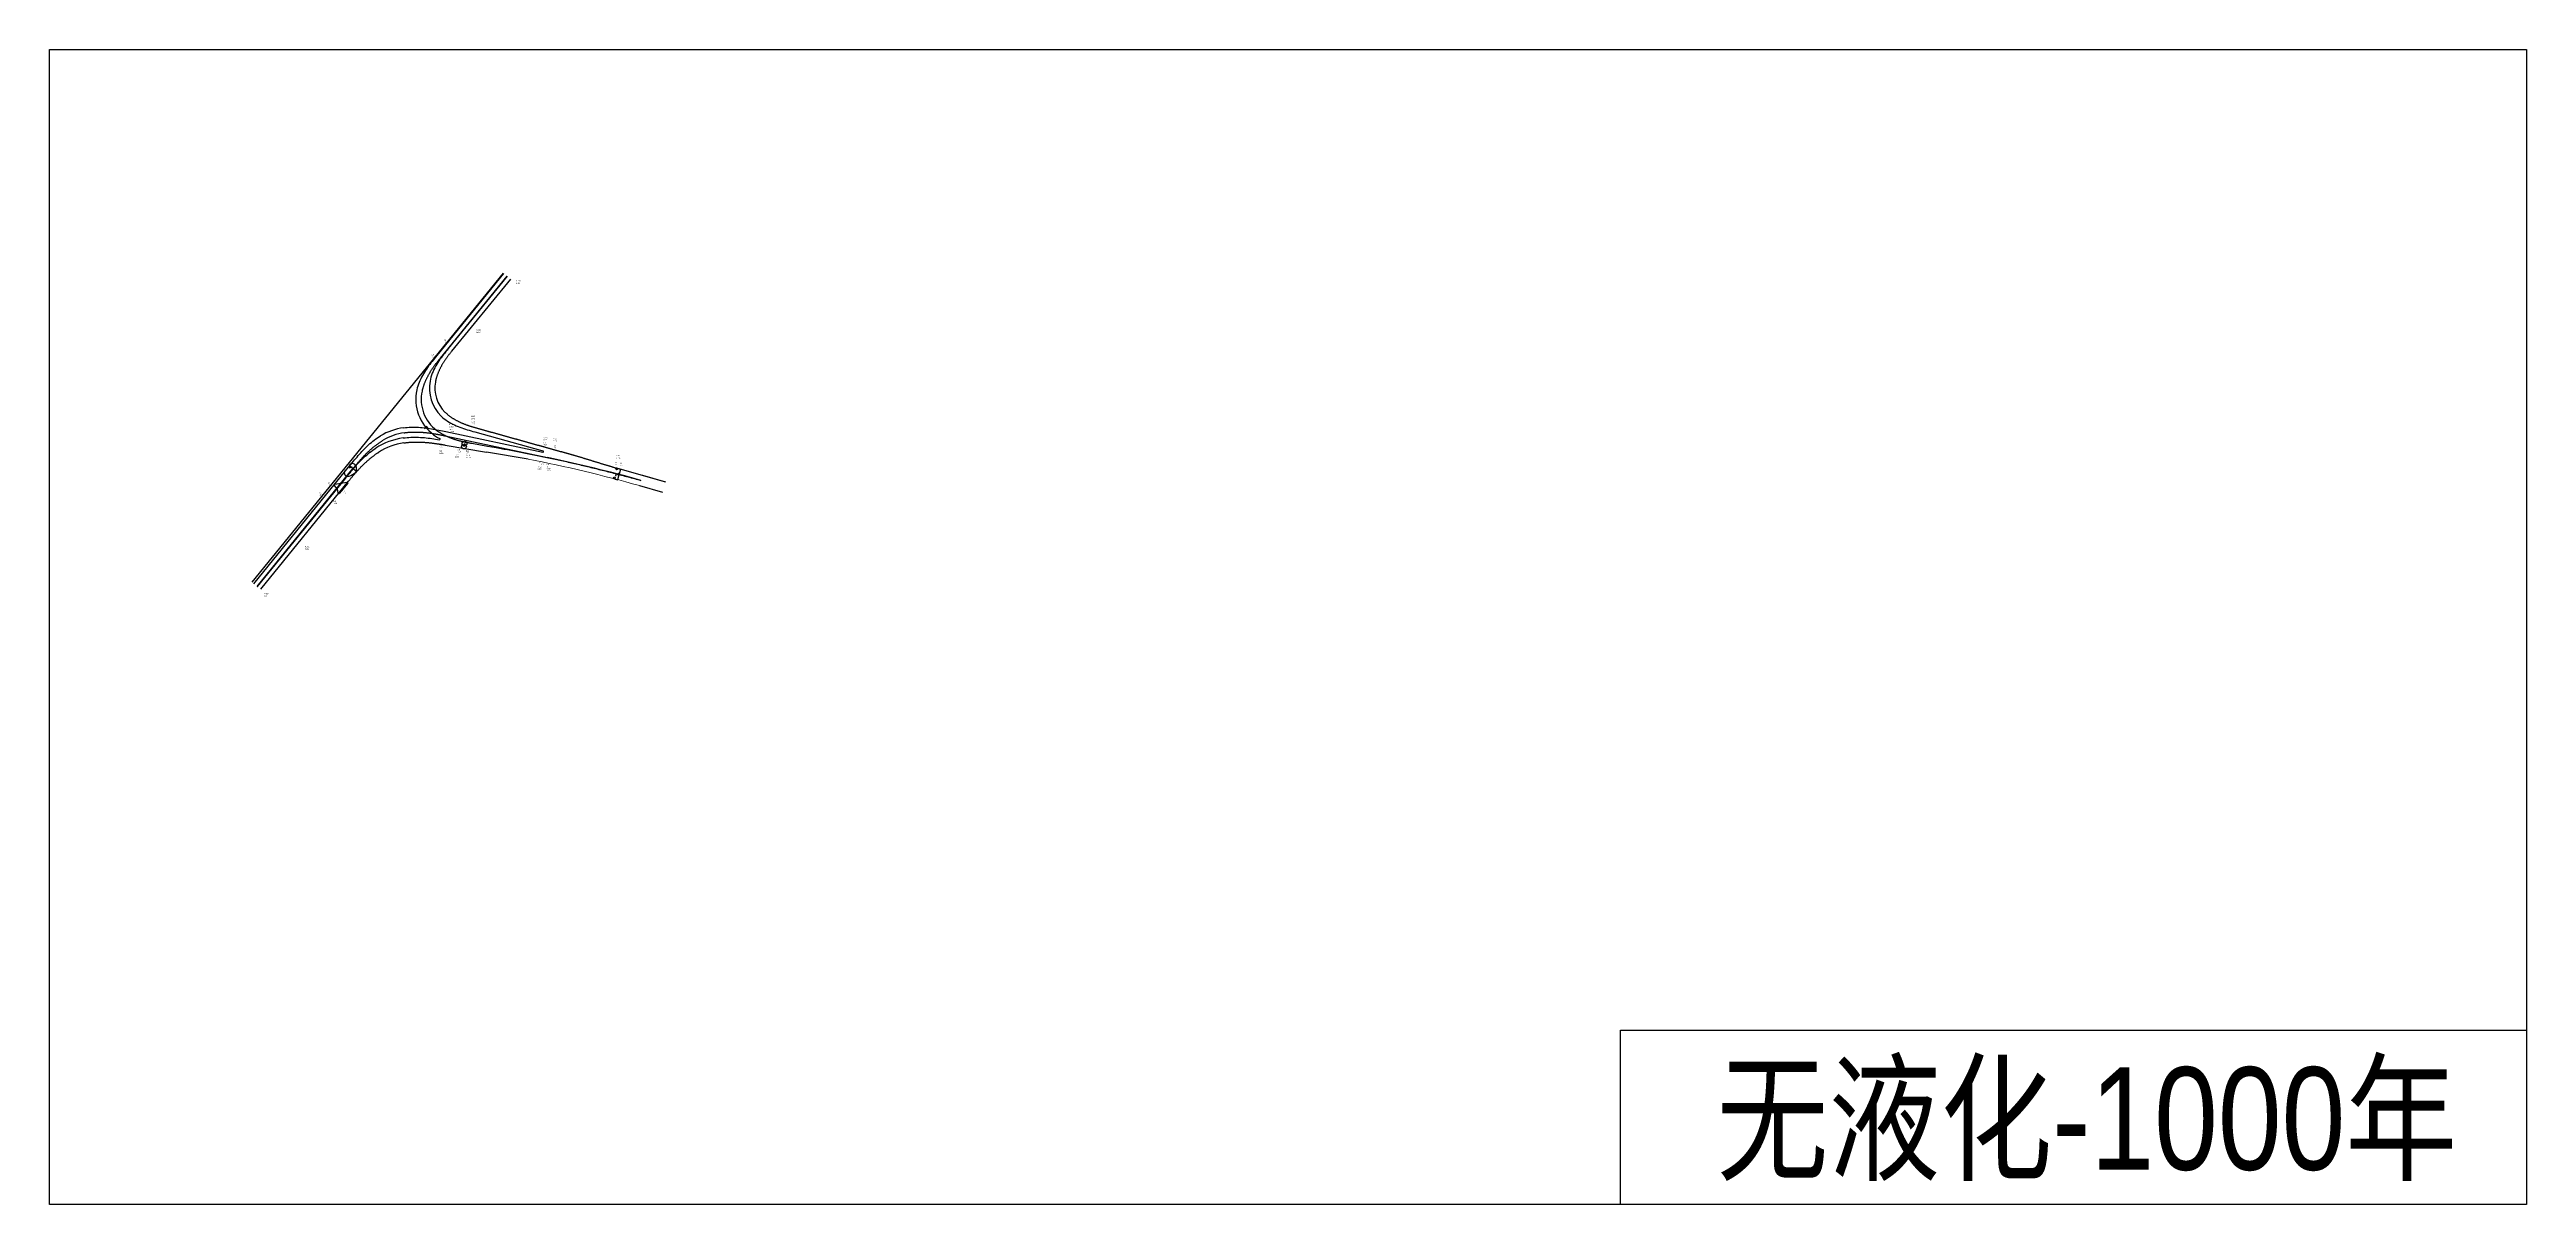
# Model space of a CAD drawing. Header units: metres. Extents: x 570403 to 580295, y 781560 to 786242.
# Drawn here: x 570403 to 574505, y 781560 to 783471 of the extents above; entities that cross this region are included whole.
import ezdxf

# ---------------------------------------------------------------- set-up
doc = ezdxf.new("R2010")
doc.units = ezdxf.units.M
doc.layers.get('Defpoints').update_dxf_attribs({"color": 8})
for name, color, linetype in [('2_左土路肩人行道', 12, 'Continuous'), ('道路偏置线_D1', 1, 'Continuous'), ('道路偏置线_D2', 2, 'Continuous'), ('道路偏置线_D3', 3, 'Continuous'), ('道路偏置线_D4', 4, 'Continuous'), ('道路偏置线_M', 6, 'Continuous')]:
    doc.layers.add(name, color=color, linetype=linetype)
doc.styles.add('EICAD', font='arial.ttf', dxfattribs={"width": 0.8, "height": 2})
doc.styles.get("Standard").update_dxf_attribs({"font": 'arial.ttf', "width": 0.8})
doc.dimstyles.get("Standard").update_dxf_attribs({"dimtxt": 0.18, "dimasz": 0.18, "dimexe": 0.18, "dimexo": 0.0625, "dimgap": 0.09, "dimtad": 0, "dimtih": 1, "dimtoh": 1, "dimdec": 4, "dimzin": 0, "dimdsep": 46, "dimtxsty": 'Standard', "dimcen": 0.09, "dimadec": 0, "dimazin": 0, "dimtfac": 1, "dimtdec": 4, "dimtofl": 0, "dimtmove": 0, "dimatfit": 3, "dimfxl": 1, "dimtolj": 1, "dimtzin": 0, "dimarcsym": 0})

# ---------------------------------------------------------------- blocks, each defined once
blk = doc.blocks.new('*D71')
at = {"layer": 'Defpoints', "color": 0, "lineweight": -2, "transparency": 16777216}
for p, q in [((571025.3, 782843.1), (571024.5, 782843.7)), ((571024.8, 782843.8), (571025.9, 782845.2)), ((571027.4, 782847), (571026.2, 782845.6)), ((571028.2, 782846.6), (571027.4, 782847.2))]:
    blk.add_line(p, q, dxfattribs=at)
at = {"layer": 'Defpoints', "color": 0, "transparency": 16777216}
for p in [(571024.6, 782843.6), (571025.4, 782843), (571028.2, 782846.6)]:
    blk.add_point(p, dxfattribs=at)
for points in [[(571024.7, 782843.8), (571024.8, 782843.7), (571024.6, 782843.6)], [(571027.4, 782847), (571027.4, 782847), (571027.5, 782847.1)]]:
    blk.add_solid(points, dxfattribs=at)
at = {"layer": 'Defpoints', "color": 0, "transparency": 16777216, "insert": (571026.1, 782845.4), "char_height": 0.18, "attachment_point": 5}
blk.add_mtext('\\A1;4.5419', dxfattribs=at)
blk = doc.blocks.new('*D72')
at = {"layer": 'Defpoints', "color": 0, "lineweight": -2, "transparency": 16777216}
for p, q in [((571028.3, 782846.6), (571028.8, 782846.8)), ((571028.7, 782846.5), (571029.3, 782844.8)), ((571030.1, 782842.7), (571029.5, 782844.5)), ((571029.9, 782842.5), (571030.3, 782842.6))]:
    blk.add_line(p, q, dxfattribs=at)
at = {"layer": 'Defpoints', "color": 0, "transparency": 16777216}
for p in [(571028.2, 782846.6), (571029.8, 782842.4), (571030.2, 782842.6)]:
    blk.add_point(p, dxfattribs=at)
for points in [[(571028.7, 782846.5), (571028.6, 782846.5), (571028.6, 782846.7)], [(571030.1, 782842.8), (571030.1, 782842.7), (571030.2, 782842.6)]]:
    blk.add_solid(points, dxfattribs=at)
at = {"layer": 'Defpoints', "color": 0, "transparency": 16777216, "insert": (571029.4, 782844.6), "char_height": 0.18, "attachment_point": 5}
blk.add_mtext('\\A1;4.4129', dxfattribs=at)
blk = doc.blocks.new('*D73')
at = {"layer": 'Defpoints', "color": 0, "lineweight": -2, "transparency": 16777216}
for p, q in [((570909.3, 782774.7), (570909.2, 782774.9)), ((570909.4, 782774.5), (570909.6, 782774.8)), ((570909.7, 782774.2), (570910, 782774.4)), ((570910, 782774.2), (570910.1, 782774.1)), ((570910.1, 782774.1), (570910.3, 782774.1))]:
    blk.add_line(p, q, dxfattribs=at)
at = {"layer": 'Defpoints', "color": 0, "transparency": 16777216}
for p in [(570909.3, 782774.4), (570909.7, 782774.1), (570909.9, 782774.3)]:
    blk.add_point(p, dxfattribs=at)
for points in [[(570909.3, 782774.8), (570909.3, 782774.7), (570909.5, 782774.6)], [(570910, 782774.2), (570910, 782774.2), (570909.9, 782774.3)]]:
    blk.add_solid(points, dxfattribs=at)
at = {"layer": 'Defpoints', "color": 0, "transparency": 16777216, "insert": (570910.7, 782774.1), "char_height": 0.18, "attachment_point": 5}
blk.add_mtext('\\A1;0.5097', dxfattribs=at)
blk = doc.blocks.new('*D79')
at = {"layer": 'Defpoints', "color": 0, "lineweight": -2, "transparency": 16777216}
for p, q in [((571338.8, 782760.1), (571339.3, 782760)), ((571339.2, 782760.2), (571340.2, 782764.2)), ((571341.4, 782768.6), (571340.3, 782764.6)), ((571341.1, 782768.8), (571341.6, 782768.7))]:
    blk.add_line(p, q, dxfattribs=at)
at = {"layer": 'Defpoints', "color": 0, "transparency": 16777216}
for p in [(571338.7, 782760.1), (571341, 782768.8), (571341.4, 782768.7)]:
    blk.add_point(p, dxfattribs=at)
for points in [[(571339.2, 782760.2), (571339.2, 782760.2), (571339.1, 782760)], [(571341.3, 782768.6), (571341.4, 782768.6), (571341.4, 782768.7)]]:
    blk.add_solid(points, dxfattribs=at)
at = {"layer": 'Defpoints', "color": 0, "transparency": 16777216, "insert": (571340.3, 782764.4), "char_height": 0.18, "attachment_point": 5}
blk.add_mtext('\\A1;9.0120', dxfattribs=at)
blk = doc.blocks.new('*D74')
at = {"layer": 'Defpoints', "color": 0, "lineweight": -2, "transparency": 16777216}
for p, q in [((571089.6, 782813.6), (571090.1, 782813.5)), ((571090, 782813.7), (571090.3, 782815.8)), ((571090.4, 782818.5), (571091, 782818.4)), ((571090.8, 782818.3), (571090.4, 782816.2))]:
    blk.add_line(p, q, dxfattribs=at)
at = {"layer": 'Defpoints', "color": 0, "transparency": 16777216}
for p in [(571089.5, 782813.6), (571090.4, 782818.5), (571090.8, 782818.5)]:
    blk.add_point(p, dxfattribs=at)
for points in [[(571089.9, 782813.7), (571090, 782813.7), (571089.9, 782813.5)], [(571090.8, 782818.3), (571090.8, 782818.3), (571090.8, 782818.5)]]:
    blk.add_solid(points, dxfattribs=at)
at = {"layer": 'Defpoints', "color": 0, "transparency": 16777216, "insert": (571090.4, 782816), "char_height": 0.18, "attachment_point": 5}
blk.add_mtext('\\A1;5.0200', dxfattribs=at)
blk = doc.blocks.new('*D75')
at = {"layer": 'Defpoints', "color": 0, "lineweight": -2, "transparency": 16777216}
for p, q in [((571344.1, 782766.7), (571344.5, 782766.6)), ((571344.4, 782766.8), (571344.6, 782767.9)), ((571345, 782769.4), (571344.7, 782768.3)), ((571344.9, 782769.6), (571345.2, 782769.5))]:
    blk.add_line(p, q, dxfattribs=at)
at = {"layer": 'Defpoints', "color": 0, "transparency": 16777216}
for p in [(571344.1, 782766.7), (571344.3, 782766.6), (571344.8, 782769.6)]:
    blk.add_point(p, dxfattribs=at)
for points in [[(571344.3, 782766.8), (571344.4, 782766.8), (571344.3, 782766.6)], [(571345, 782769.4), (571345.1, 782769.4), (571345.1, 782769.5)]]:
    blk.add_solid(points, dxfattribs=at)
at = {"layer": 'Defpoints', "color": 0, "transparency": 16777216, "insert": (571344.7, 782768.1), "char_height": 0.18, "attachment_point": 5}
blk.add_mtext('\\A1;3.0047', dxfattribs=at)
blk = doc.blocks.new('*D76')
at = {"layer": 'Defpoints', "color": 0, "lineweight": -2, "transparency": 16777216}
for p, q in [((571340, 782759.8), (571344.4, 782758.7)), ((571344.2, 782758.9), (571346.5, 782767.4)), ((571344.6, 782777.6), (571349, 782776.5)), ((571348.8, 782776.3), (571346.6, 782767.8))]:
    blk.add_line(p, q, dxfattribs=at)
at = {"layer": 'Defpoints', "color": 0, "transparency": 16777216}
for p in [(571339.9, 782759.8), (571344.2, 782758.7), (571344.6, 782777.6)]:
    blk.add_point(p, dxfattribs=at)
for points in [[(571344.2, 782758.9), (571344.3, 782758.9), (571344.2, 782758.7)], [(571348.8, 782776.3), (571348.8, 782776.3), (571348.8, 782776.5)]]:
    blk.add_solid(points, dxfattribs=at)
at = {"layer": 'Defpoints', "color": 0, "transparency": 16777216, "insert": (571346.5, 782767.6), "char_height": 0.18, "attachment_point": 5}
blk.add_mtext('\\A1;18.4047', dxfattribs=at)
blk = doc.blocks.new('*D77')
at = {"layer": 'Defpoints', "color": 0, "lineweight": -2, "transparency": 16777216}
for p, q in [((570898.4, 782779.2), (570898.3, 782779.3)), ((570898.6, 782779.3), (570899.1, 782779.9)), ((570899.8, 782780.8), (570899.3, 782780.2)), ((570899.9, 782780.9), (570899.8, 782781))]:
    blk.add_line(p, q, dxfattribs=at)
at = {"layer": 'Defpoints', "color": 0, "transparency": 16777216}
for p in [(570898.5, 782779.2), (570898.5, 782779.2), (570899.9, 782780.9)]:
    blk.add_point(p, dxfattribs=at)
for points in [[(570898.6, 782779.3), (570898.6, 782779.3), (570898.5, 782779.2)], [(570899.9, 782780.7), (570899.8, 782780.8), (570899.9, 782780.9)]]:
    blk.add_solid(points, dxfattribs=at)
at = {"layer": 'Defpoints', "color": 0, "transparency": 16777216, "insert": (570899.2, 782780), "char_height": 0.18, "attachment_point": 5, "rotation": 139.2652}
blk.add_mtext('\\A1;2.2745', dxfattribs=at)
blk = doc.blocks.new('*D78')
at = {"layer": 'Defpoints', "color": 0, "lineweight": -2, "transparency": 16777216}
for p, q in [((570899.2, 782781.5), (570899.1, 782781.6)), ((570899.3, 782781.4), (570899.2, 782781.3)), ((570900, 782780.9), (570900.1, 782781)), ((570900.1, 782780.8), (570900.2, 782780.7))]:
    blk.add_line(p, q, dxfattribs=at)
at = {"layer": 'Defpoints', "color": 0, "transparency": 16777216}
for p in [(570899.4, 782781.4), (570899.4, 782781.4), (570899.9, 782780.9)]:
    blk.add_point(p, dxfattribs=at)
for points in [[(570899.2, 782781.5), (570899.2, 782781.5), (570899.4, 782781.4)], [(570900.1, 782780.8), (570900.1, 782780.8), (570899.9, 782780.9)]]:
    blk.add_solid(points, dxfattribs=at)
at = {"layer": 'Defpoints', "color": 0, "transparency": 16777216, "insert": (570899.7, 782781.1), "char_height": 0.18, "attachment_point": 5, "rotation": 139.2652}
blk.add_mtext('\\A1;0.7856', dxfattribs=at)

msp = doc.modelspace()

# ---------------------------------------------------------------- linework, layer by layer
msp.add_arc((571220.09371, 782805.43943), 1, 258.05095815, 74.40668814)
at = {"lineweight": -3}
msp.add_arc((570747.26348, 782582.22343), 0.2, 140.84965369, 320.84965366, dxfattribs=at)
at = {"layer": '2_左土路肩人行道', "color": 6, "lineweight": -3}
msp.add_line((571343.48856, 782777.75088), (571422.97711, 782755.56728), dxfattribs=at)
at = {"layer": 'Defpoints'}
for p, q in [((570902.10594, 782780.29518), (570899.9768, 782782.12877)), ((570902.10399, 782780.29685), (570899.99761, 782777.84703)), ((570911.81164, 782772.29189), (570906.81057, 782776.59877)), ((570909.83315, 782775.05152), (570908.78906, 782773.83914))]:
    msp.add_line(p, q, dxfattribs=at)
at = {"layer": 'Defpoints', "color": 0}
for points in [[(570403.28111, 783470.54293), (574504.69899, 783470.54293), (574504.69899, 781559.67845), (570403.28111, 781559.67845)], [(574504.69899, 781559.67845), (573004.63545, 781559.67845), (573004.63545, 781847.94369), (574504.69899, 781847.94369)]]:
    msp.add_lwpolyline(points, close=True, dxfattribs=at)
at = {"layer": 'Defpoints'}
msp.add_lwpolyline([(571154.41676, 783100.70004), (570738.26777, 782589.54718)], dxfattribs=at)
msp.add_lwpolyline([(570902.57027, 782778.8856), (570902.10399, 782780.29685), (570903.5804, 782780.12642), (570904.04473, 782778.71685)], close=True, dxfattribs=at)
at = {"layer": 'Defpoints', "ltscale": 0.02, "flags": 128}
msp.add_lwpolyline([(570875.79216, 782751.30452), (570895.56145, 782754.63878, -0.6919401795), (570896.69161, 782752.69786), (570883.57305, 782736.58443)], format="xyb", dxfattribs=at)
at = {"layer": 'Defpoints'}
for centre, radius in [((571089.50204, 782813.58827), 3.95), ((571090.36989, 782818.53269), 3.95), ((571180.08258, 782805.16266), 0.31239), ((570909.69732, 782774.11272), 0.36098), ((571338.35695, 782761.69582), 1.425), ((571342.27969, 782776.74568), 1.425)]:
    msp.add_circle(centre, radius, dxfattribs=at)
at = {"layer": 'Defpoints', "color": 1}
msp.add_circle((571341.00559, 782768.84597), 0.36644, dxfattribs=at)
at = {"layer": 'Defpoints'}
for centre, radius, start, end in [((571048.96566, 782826.02857), 1, 262.43671131, 62.18493442), ((570897.41117, 782770.21253), 6, 140.84965368, 288.82565761), ((570904.89667, 782779.40691), 6, 7.56394076, 140.84965368), ((570875.99173, 782750.12124), 1.2, 99.57332008, 226.10668864)]:
    msp.add_arc(centre, radius, start, end, dxfattribs=at)
at = {"layer": 'Defpoints', "ltscale": 0.02}
for centre, radius, start, end in [((570889.98931, 782791.98214), 29, 288.82565761, 314.24436163), ((570906.73459, 782774.78925), 5, 314.24436163, 12.65124703), ((570959.76504, 782786.69277), 49.35, 187.56394076, 192.65124703), ((570860.34467, 782733.85774), 21.36838, 8.88138966, 46.10668864)]:
    msp.add_arc(centre, radius, start, end, dxfattribs=at)
at = {"layer": 'Defpoints', "color": 100, "ltscale": 0.02}
msp.add_arc((570882.64246, 782737.34206), 1.2, 188.88138965, 320.84965368, dxfattribs=at)
at = {"layer": '道路偏置线_D1'}
for p, q in [((571058.51854, 782816.20893), (571126.64783, 782804.25075)), ((570747.41858, 782582.09716), (570893.08596, 782761.01937)), ((570752.8858, 782577.64609), (570898.55317, 782756.5683))]:
    msp.add_line(p, q, dxfattribs=at)
at = {"layer": '道路偏置线_D1', "flags": 128}
for points in [[(570893.08596, 782761.01937), (570895.00968, 782763.3813), (570896.93956, 782765.74497), (570898.8785, 782768.10811), (570900.82935, 782770.46834), (570902.79494, 782772.82324), (570904.77809, 782775.17034), (570906.7816, 782777.5071), (570908.80821, 782779.83092), (570910.86062, 782782.1391), (570912.94149, 782784.42886), (570915.05337, 782786.69732), (570917.19875, 782788.94149), (570919.38004, 782791.15823), (570921.59952, 782793.34433), (570923.85935, 782795.49641), (570926.16156, 782797.61096), (570928.50802, 782799.68433), (570930.90045, 782801.71272), (570933.34036, 782803.69219), (570935.82908, 782805.61863), (570938.3677, 782807.48779), (570940.95708, 782809.29527), (570943.59783, 782811.03653)], [(570898.55317, 782756.5683), (570899.18506, 782757.34325), (570899.81788, 782758.11689), (570900.45176, 782758.88922), (570901.08677, 782759.66019), (570901.72296, 782760.42974), (570902.36042, 782761.19781), (570902.99919, 782761.96435), (570903.63934, 782762.72928), (570904.28093, 782763.49255), (570904.92403, 782764.2541), (570905.56869, 782765.01386), (570906.21498, 782765.77177), (570906.86295, 782766.52776), (570907.51266, 782767.28178), (570908.16417, 782768.03375), (570908.81753, 782768.78361), (570909.4728, 782769.53129), (570910.13003, 782770.27673), (570910.78928, 782771.01984), (570911.4506, 782771.76058), (570912.11404, 782772.49886), (570912.77965, 782773.23462), (570913.44749, 782773.96778), (570914.11759, 782774.69827), (570914.79001, 782775.42602), (570915.4648, 782776.15096), (570916.142, 782776.87302), (570916.82166, 782777.59212), (570917.50382, 782778.30818), (570918.18853, 782779.02114), (570918.87583, 782779.73091), (570919.56575, 782780.43742), (570920.25835, 782781.1406), (570920.95366, 782781.84037), (570921.65171, 782782.53664), (570922.35255, 782783.22935), (570923.05622, 782783.91842), (570923.76274, 782784.60376), (570924.47216, 782785.2853), (570925.18451, 782785.96296), (570925.89981, 782786.63667), (570926.61811, 782787.30633), (570927.33943, 782787.97188), (570928.06381, 782788.63322), (570928.79127, 782789.29029), (570929.52184, 782789.943), (570930.25555, 782790.59127), (570930.99242, 782791.23502), (570931.73248, 782791.87416), (570932.47575, 782792.50862), (570933.22226, 782793.13832), (570933.97202, 782793.76317), (570934.72507, 782794.38309), (570935.48142, 782794.998), (570936.24108, 782795.60782), (570937.00409, 782796.21247), (570937.77045, 782796.81185), (570938.54018, 782797.4059), (570939.3133, 782797.99453), (570940.08983, 782798.57765), (570940.86977, 782799.15518), (570941.65315, 782799.72704), (570942.43997, 782800.29315), (570943.23025, 782800.85342), (570944.024, 782801.40778), (570944.82122, 782801.95613), (570945.62193, 782802.49839), (570946.42614, 782803.03448), (570947.23385, 782803.56433), (570948.04508, 782804.08783)], [(570988.80999, 782827.89318), (570992.00745, 782828.31296), (570995.20958, 782828.64582), (570998.4137, 782828.89584), (571001.61745, 782829.06713), (571004.8188, 782829.16386), (571008.01597, 782829.19023), (571011.20748, 782829.15048), (571014.39208, 782829.04882), (571017.56879, 782828.88947), (571020.73682, 782828.67667), (571023.89561, 782828.41459), (571027.04478, 782828.10743), (571030.18413, 782827.75932), (571033.31361, 782827.37439), (571036.4333, 782826.95672), (571039.54343, 782826.51036), (571042.64433, 782826.03934), (571045.73642, 782825.54765), (571048.83404, 782825.03727)], [(570989.99736, 782819.72908), (570990.95333, 782819.86444), (570991.91077, 782819.9927), (570992.86964, 782820.11395), (570993.82992, 782820.22824), (570994.79154, 782820.33565), (570995.75446, 782820.43624), (570996.71864, 782820.53009), (570997.68403, 782820.61726), (570998.65057, 782820.69783), (570999.61824, 782820.77186), (571000.58698, 782820.83944), (571001.55675, 782820.90062), (571002.52751, 782820.95549), (571003.49921, 782821.00411), (571004.47182, 782821.04657), (571005.44529, 782821.08292), (571006.41959, 782821.11325), (571007.39467, 782821.13764), (571008.3705, 782821.15615), (571009.34704, 782821.16886), (571010.32426, 782821.17586), (571011.30211, 782821.17721), (571012.28056, 782821.17299), (571013.25959, 782821.16329), (571014.23914, 782821.14817), (571015.2192, 782821.12773), (571016.19973, 782821.10203), (571017.1807, 782821.07115), (571018.16209, 782821.03519), (571019.14385, 782820.99421), (571020.12597, 782820.94831), (571021.10841, 782820.89755), (571022.09116, 782820.84202), (571023.07418, 782820.78181), (571024.05745, 782820.717), (571025.04095, 782820.64766), (571026.02466, 782820.57389), (571027.00855, 782820.49577), (571027.99261, 782820.41337), (571028.97681, 782820.32679), (571029.96114, 782820.23611), (571030.94558, 782820.14141), (571031.93012, 782820.04279), (571032.91474, 782819.94031), (571033.89942, 782819.83408), (571034.88415, 782819.72417), (571035.86892, 782819.61067), (571036.85372, 782819.49367), (571037.83855, 782819.37325), (571038.82338, 782819.24951), (571039.80822, 782819.12252), (571040.79305, 782818.99237), (571041.77788, 782818.85915), (571042.76269, 782818.72295), (571043.74748, 782818.58385), (571044.73226, 782818.44194), (571045.71702, 782818.29731), (571046.70175, 782818.15004), (571047.68647, 782818.00023), (571048.67118, 782817.84795), (571049.65587, 782817.6933), (571050.64055, 782817.53636), (571051.62522, 782817.37722), (571052.6099, 782817.21597), (571053.59459, 782817.05269), (571054.57931, 782816.88747), (571055.56405, 782816.72039), (571056.54883, 782816.55155), (571057.53367, 782816.38104), (571058.51858, 782816.20892)]]:
    msp.add_lwpolyline(points, dxfattribs=at)
at = {"layer": '道路偏置线_D1'}
msp.add_lwpolyline([(571195.75474, 782793.0659), (571126.64783, 782804.25075)], dxfattribs=at)
for radius in [114.425, 106.175]:
    msp.add_arc((571005.27894, 782714.65956), radius, 98.2752185, 122.61917838, dxfattribs=at)
at = {"layer": '道路偏置线_D2'}
for p, q in [((571059.69083, 782838.36289), (571219.88667, 782804.4611)), ((571058.23119, 782831.46565), (571228.10019, 782795.51675)), ((570741.64116, 782586.80077), (570900.7512, 782782.23451)), ((570747.10838, 782582.3497), (570906.21842, 782777.78344))]:
    msp.add_line(p, q, dxfattribs=at)
at = {"layer": '道路偏置线_D2', "flags": 128}
for points in [[(570989.4521, 782844.78986), (570992.54869, 782845.18354), (570995.65199, 782845.48659), (570998.75904, 782845.70305), (571001.86728, 782845.83707), (571004.97444, 782845.89284), (571008.07859, 782845.87462), (571011.17807, 782845.78668), (571014.27153, 782845.63331), (571017.35788, 782845.41882), (571020.43628, 782845.14749), (571023.50611, 782844.82361), (571026.56696, 782844.45145), (571029.61863, 782844.03525), (571032.6611, 782843.57921), (571035.6945, 782843.08753), (571038.7191, 782842.56436), (571041.73531, 782842.01382), (571044.74365, 782841.43999), (571047.74472, 782840.84695), (571050.73921, 782840.23872), (571053.72786, 782839.61932), (571056.71146, 782838.99272), (571059.69083, 782838.36289)], [(570990.62927, 782836.52325), (570991.56356, 782836.65235), (570992.4997, 782836.77387), (570993.43764, 782836.88788), (570994.37733, 782836.99445), (570995.31872, 782837.09364), (570996.26174, 782837.18553), (570997.20635, 782837.27017), (570998.1525, 782837.34764), (570999.10013, 782837.41801), (571000.04919, 782837.48135), (571000.99963, 782837.53773), (571001.95141, 782837.58722), (571002.90446, 782837.6299), (571003.85875, 782837.66583), (571004.81423, 782837.69509), (571005.77085, 782837.71776), (571006.72856, 782837.73391), (571007.68732, 782837.74361), (571008.64709, 782837.74695), (571009.60782, 782837.74399), (571010.56947, 782837.73483), (571011.532, 782837.71953), (571012.49537, 782837.69817), (571013.45954, 782837.67085), (571014.42447, 782837.63763), (571015.39012, 782837.5986), (571016.35646, 782837.55384), (571017.32345, 782837.50344), (571018.29105, 782837.44747), (571019.25924, 782837.38603), (571020.22798, 782837.31919), (571021.19724, 782837.24705), (571022.167, 782837.16969), (571023.13721, 782837.08719), (571024.10786, 782836.99965), (571025.07892, 782836.90715), (571026.05036, 782836.80977), (571027.02215, 782836.70762), (571027.99429, 782836.60078), (571028.96673, 782836.48933), (571029.93948, 782836.37337), (571030.91249, 782836.25299), (571031.88576, 782836.12828), (571032.85928, 782835.99934), (571033.83301, 782835.86624), (571034.80696, 782835.7291), (571035.78111, 782835.58799), (571036.75544, 782835.44302), (571037.72994, 782835.29427), (571038.70462, 782835.14184), (571039.67945, 782834.98582), (571040.65444, 782834.82631), (571041.62957, 782834.66339), (571042.60485, 782834.49718), (571043.58027, 782834.32775), (571044.55584, 782834.15521), (571045.53154, 782833.97964), (571046.50739, 782833.80115), (571047.48338, 782833.61983), (571048.45953, 782833.43577), (571049.43583, 782833.24907), (571050.41229, 782833.05983), (571051.38893, 782832.86813), (571052.36574, 782832.67408), (571053.34275, 782832.47777), (571054.31997, 782832.27929), (571055.2974, 782832.07875), (571056.27507, 782831.87623), (571057.253, 782831.67183), (571058.23119, 782831.46565)], [(570900.75146, 782782.23482), (570902.67459, 782784.59592), (570904.60304, 782786.95716), (570906.53993, 782789.31598), (570908.48839, 782791.66976), (570910.45151, 782794.01586), (570912.43236, 782796.35157), (570914.43395, 782798.6741), (570916.45926, 782800.9806), (570918.51119, 782803.26812), (570920.59256, 782805.53359), (570922.70611, 782807.77385), (570924.85446, 782809.98559), (570927.04011, 782812.16539), (570929.26544, 782814.30967), (570931.53264, 782816.41473), (570933.84377, 782818.47668), (570936.20066, 782820.49149), (570938.60496, 782822.45497), (570941.05808, 782824.36276), (570943.56117, 782826.21033), (570946.11512, 782827.99301), (570948.7205, 782829.70594), (570951.37759, 782831.34412)], [(570906.21842, 782777.78344), (570906.85046, 782778.55848), (570907.48316, 782779.33166), (570908.11684, 782780.10321), (570908.75158, 782780.87309), (570909.38745, 782781.64121), (570910.02452, 782782.40752), (570910.66285, 782783.17195), (570911.30253, 782783.93444), (570911.94361, 782784.6949), (570912.58616, 782785.45329), (570913.23024, 782786.20952), (570913.87593, 782786.96353), (570914.52329, 782787.71524), (570915.17237, 782788.46458), (570915.82323, 782789.21149), (570916.47595, 782789.95588), (570917.13056, 782790.69768), (570917.78715, 782791.43682), (570918.44575, 782792.17322), (570919.10643, 782792.90681), (570919.76923, 782793.6375), (570920.43422, 782794.36522), (570921.10144, 782795.0899), (570921.77094, 782795.81145), (570922.44278, 782796.52979), (570923.117, 782797.24485), (570923.79365, 782797.95653), (570924.47278, 782798.66477), (570925.15442, 782799.36948), (570925.83862, 782800.07058), (570926.52543, 782800.76798), (570927.21489, 782801.4616), (570927.90703, 782802.15136), (570928.60189, 782802.83717), (570929.29952, 782803.51895), (570929.99994, 782804.19662), (570930.70319, 782804.87009), (570931.4093, 782805.53927), (570932.11832, 782806.20408), (570932.83026, 782806.86443), (570933.54516, 782807.52024), (570934.26304, 782808.17142), (570934.98393, 782808.81789), (570935.70787, 782809.45955), (570936.43486, 782810.09632), (570937.16495, 782810.72812), (570937.89814, 782811.35486), (570938.63446, 782811.97644), (570939.37393, 782812.59278), (570940.11657, 782813.20381), (570940.86239, 782813.80941), (570941.61141, 782814.40952), (570942.36365, 782815.00404), (570943.11912, 782815.59289), (570943.87783, 782816.17598), (570944.63979, 782816.75321), (570945.40502, 782817.32451), (570946.17353, 782817.88979), (570946.94531, 782818.44896), (570947.72039, 782819.00193), (570948.49876, 782819.54862), (570949.28043, 782820.08893), (570950.06541, 782820.62279), (570950.8537, 782821.15011), (570951.6453, 782821.67079), (570952.44021, 782822.18475), (570953.23843, 782822.69191), (570954.03997, 782823.19218), (570954.84482, 782823.68548), (570955.65299, 782824.17171)]]:
    msp.add_lwpolyline(points, dxfattribs=at)
at = {"layer": '道路偏置线_D2'}
for centre, radius, start, end in [((571003.92004, 782743.18981), 102.625, 98.10448097, 120.79613085), ((571003.92004, 782743.18981), 94.275, 98.10448097, 120.79613085), ((570710.49087, 780349.66197), 2500.025, 74.40668814, 78.05095814)]:
    msp.add_arc(centre, radius, start, end, dxfattribs=at)
at = {"layer": '道路偏置线_D3'}
for p, q in [((571155.19225, 783100.06868), (571044.52542, 782964.13738)), ((571160.65947, 783095.61761), (571049.99264, 782959.68631)), ((571102.42231, 782819.06184), (571128.44577, 782814.49416))]:
    msp.add_line(p, q, dxfattribs=at)
at = {"layer": '道路偏置线_D3', "flags": 128}
for points in [[(571044.52542, 782964.13738), (571042.57029, 782961.73419), (571040.61677, 782959.32262), (571038.66997, 782956.89854), (571036.73509, 782954.45789), (571034.81744, 782951.99666), (571032.92247, 782949.51099), (571031.05575, 782946.99715), (571029.22307, 782944.45159), (571027.43037, 782941.87099), (571025.68384, 782939.25229), (571023.98987, 782936.59274), (571022.35509, 782933.88996), (571020.78639, 782931.14195), (571019.29088, 782928.34718), (571017.87595, 782925.5046), (571016.54919, 782922.61376), (571015.31842, 782919.67479), (571014.19169, 782916.6885), (571013.17717, 782913.65643), (571012.28319, 782910.58094), (571011.51818, 782907.46518)], [(571049.99264, 782959.68631), (571049.36254, 782958.91037), (571048.73512, 782958.13355), (571048.11048, 782957.35574), (571047.48871, 782956.57686), (571046.86994, 782955.79683), (571046.25429, 782955.01556), (571045.64187, 782954.23299), (571045.03282, 782953.44905), (571044.42723, 782952.66366), (571043.82526, 782951.87675), (571043.22701, 782951.08828), (571042.63261, 782950.29817), (571042.04219, 782949.50637), (571041.45588, 782948.71282), (571040.87381, 782947.91747), (571040.29611, 782947.12028), (571039.7229, 782946.3212), (571039.15433, 782945.52019), (571038.59053, 782944.7172), (571038.03162, 782943.9122), (571037.47774, 782943.10516), (571036.92903, 782942.29604), (571036.38562, 782941.48482), (571035.84766, 782940.67147), (571035.31526, 782939.85597), (571034.78858, 782939.0383), (571034.26774, 782938.21844), (571033.75289, 782937.39638), (571033.24415, 782936.57211), (571032.74167, 782935.74562), (571032.24559, 782934.91691), (571031.75603, 782934.08597), (571031.27314, 782933.25281), (571030.79705, 782932.41743), (571030.32789, 782931.57983), (571029.8658, 782930.74002), (571029.41091, 782929.89803), (571028.96336, 782929.05385), (571028.52327, 782928.20751), (571028.09079, 782927.35903), (571027.66603, 782926.50842), (571027.24913, 782925.65573), (571026.84021, 782924.80096), (571026.43941, 782923.94415), (571026.04684, 782923.08534), (571025.66264, 782922.22455), (571025.28693, 782921.36183), (571024.91983, 782920.4972), (571024.56145, 782919.63072), (571024.21193, 782918.76242), (571023.87137, 782917.89235), (571023.53989, 782917.02054), (571023.21762, 782916.14706), (571022.90466, 782915.27195), (571022.60112, 782914.39526), (571022.30712, 782913.51703), (571022.02276, 782912.63733), (571021.74816, 782911.7562), (571021.48342, 782910.87371), (571021.22865, 782909.9899), (571020.98396, 782909.10484), (571020.74943, 782908.21857), (571020.52519, 782907.33117), (571020.31133, 782906.44268), (571020.10795, 782905.55317)], [(571044.39281, 782840.4175), (571045.12871, 782839.87837), (571045.87204, 782839.34675), (571046.6225, 782838.82275), (571047.37998, 782838.30634), (571048.14437, 782837.7975), (571048.91556, 782837.2962), (571049.69342, 782836.80242), (571050.47783, 782836.31613), (571051.26869, 782835.8373), (571052.06588, 782835.36591), (571052.86927, 782834.90192), (571053.67875, 782834.44529), (571054.4942, 782833.99599), (571055.31551, 782833.55398), (571056.14255, 782833.11923), (571056.9752, 782832.69169), (571057.81336, 782832.27131), (571058.6569, 782831.85806), (571059.50571, 782831.45187), (571060.35966, 782831.05271), (571061.21864, 782830.66052), (571062.08254, 782830.27523), (571062.95123, 782829.8968), (571063.82461, 782829.52516), (571064.70255, 782829.16025), (571065.58495, 782828.802), (571066.47168, 782828.45035), (571067.36265, 782828.10521), (571068.25774, 782827.76653), (571069.15683, 782827.43422), (571070.05982, 782827.10821), (571070.96661, 782826.78841), (571071.87708, 782826.47474), (571072.79113, 782826.16712), (571073.70866, 782825.86545), (571074.62956, 782825.56964), (571075.55374, 782825.27961), (571076.4811, 782824.99526), (571077.41155, 782824.71649), (571078.34498, 782824.4432), (571079.28131, 782824.17529), (571080.22044, 782823.91265), (571081.16229, 782823.65519), (571082.10677, 782823.40278), (571083.0538, 782823.15533), (571084.0033, 782822.91271), (571084.95518, 782822.67482), (571085.90937, 782822.44155), (571086.86579, 782822.21277), (571087.82438, 782821.98836), (571088.78507, 782821.76821), (571089.74778, 782821.55219), (571090.71245, 782821.34018), (571091.67902, 782821.13205), (571092.64744, 782820.92768), (571093.61764, 782820.72694), (571094.58958, 782820.52971), (571095.5632, 782820.33584), (571096.53846, 782820.14521), (571097.51531, 782819.95768), (571098.49371, 782819.77313), (571099.47362, 782819.59141), (571100.45501, 782819.41239), (571101.43784, 782819.23592), (571102.42209, 782819.06188)], [(571039.15135, 782833.34876), (571042.47376, 782831.02342), (571045.90626, 782828.88043), (571049.43228, 782826.91303)], [(571142.68855, 782812.01962), (571145.41079, 782811.54026), (571148.13249, 782811.05788), (571150.85366, 782810.5725), (571153.57429, 782810.08411), (571156.29437, 782809.59271), (571159.01392, 782809.09831), (571161.73291, 782808.6009), (571164.45136, 782808.10048), (571167.16924, 782807.59706), (571169.88657, 782807.09063), (571172.60334, 782806.5812), (571175.31955, 782806.06876), (571178.03518, 782805.55332), (571180.75024, 782805.03488), (571183.46473, 782804.51344), (571186.17864, 782803.989), (571188.89197, 782803.46156), (571191.60472, 782802.93111), (571194.31687, 782802.39767), (571197.02844, 782801.86123), (571199.73941, 782801.32179), (571202.44978, 782800.77936), (571205.15955, 782800.23393), (571207.86872, 782799.6855), (571210.57727, 782799.13408), (571213.28522, 782798.57966), (571215.99255, 782798.02225), (571218.69927, 782797.46185), (571221.40536, 782796.89845), (571224.11083, 782796.33207), (571226.81567, 782795.76269), (571229.51988, 782795.19032), (571232.22345, 782794.61496), (571234.92639, 782794.03662), (571237.62868, 782793.45528), (571240.33033, 782792.87096), (571243.03134, 782792.28365), (571245.73169, 782791.69336), (571248.43139, 782791.10008), (571251.13043, 782790.50381), (571253.82881, 782789.90456), (571256.52652, 782789.30233), (571259.22357, 782788.69712), (571261.91995, 782788.08892), (571264.61565, 782787.47774), (571267.31068, 782786.86359), (571270.00502, 782786.24645), (571272.69868, 782785.62634), (571275.39166, 782785.00324), (571278.08394, 782784.37718), (571280.77553, 782783.74813), (571283.46642, 782783.11611), (571286.15661, 782782.48111), (571288.8461, 782781.84314), (571291.53488, 782781.2022), (571294.22295, 782780.55828), (571296.91031, 782779.91139), (571299.59695, 782779.26154), (571302.28287, 782778.60871), (571304.96806, 782777.95291), (571307.65253, 782777.29414), (571310.33627, 782776.63241), (571313.01928, 782775.96771), (571315.70155, 782775.30004), (571318.38308, 782774.62941), (571321.06387, 782773.95581), (571323.74391, 782773.27925), (571326.4232, 782772.59973), (571329.10174, 782771.91725), (571331.77952, 782771.2318), (571334.45654, 782770.54339), (571337.1328, 782769.85203), (571339.80829, 782769.1577), (571342.48302, 782768.46042), (571345.15697, 782767.76018), (571347.83015, 782767.05699), (571350.50254, 782766.35084), (571353.17416, 782765.64173), (571355.84498, 782764.92968), (571358.51502, 782764.21467), (571361.18427, 782763.4967), (571363.85272, 782762.77579), (571366.52038, 782762.05193), (571369.18723, 782761.32512), (571371.85327, 782760.59536), (571374.51851, 782759.86265), (571377.18294, 782759.127), (571379.84655, 782758.3884), (571382.50934, 782757.64685)]]:
    msp.add_lwpolyline(points, dxfattribs=at)
at = {"layer": '道路偏置线_D3'}
msp.add_lwpolyline([(571128.45009, 782814.51878), (571142.68855, 782812.01962)], dxfattribs=at)
for radius in [72.625, 63.825]:
    msp.add_arc((571082.40828, 782891.68595), radius, 167.4512656, 233.44313128, dxfattribs=at)
at = {"layer": '道路偏置线_D4'}
for p, q in [((571160.96967, 783095.36506), (571063.54639, 782975.70074)), ((571166.43689, 783090.91399), (571069.01361, 782971.24967)), ((571107.31771, 782837.95108), (571220.36252, 782806.40262))]:
    msp.add_line(p, q, dxfattribs=at)
at = {"layer": '道路偏置线_D4', "flags": 128}
for points in [[(571063.54616, 782975.70046), (571061.54968, 782973.24587), (571059.55229, 782970.77624), (571057.56098, 782968.286), (571055.58285, 782965.76967), (571053.62527, 782963.22186), (571051.69584, 782960.63736), (571049.80247, 782958.01122), (571047.95342, 782955.3388), (571046.15729, 782952.61584), (571044.42313, 782949.83856), (571042.76036, 782947.00377), (571041.17887, 782944.1089), (571039.68896, 782941.15214), (571038.30137, 782938.13254), (571037.02722, 782935.05011), (571035.87802, 782931.90594), (571034.86558, 782928.70228), (571034.00194, 782925.4427), (571033.2993, 782922.13217)], [(571069.01361, 782971.24967), (571068.38356, 782970.47311), (571067.75693, 782969.69519), (571067.1336, 782968.91553), (571066.51372, 782968.13403), (571065.89743, 782967.35062), (571065.28486, 782966.56519), (571064.67617, 782965.77768), (571064.0715, 782964.98801), (571063.471, 782964.1961), (571062.87483, 782963.40189), (571062.28313, 782962.60531), (571061.69607, 782961.80632), (571061.1138, 782961.00485), (571060.53649, 782960.20085), (571059.96429, 782959.39428), (571059.39737, 782958.5851), (571058.8359, 782957.77327), (571058.28005, 782956.95876), (571057.72997, 782956.14154), (571057.18585, 782955.3216), (571056.64785, 782954.49889), (571056.11613, 782953.67343), (571055.59088, 782952.84518), (571055.07226, 782952.01415), (571054.56045, 782951.18033), (571054.05561, 782950.34372), (571053.55792, 782949.50433), (571053.06755, 782948.66218), (571052.58467, 782947.81726), (571052.10945, 782946.9696), (571051.64206, 782946.11922), (571051.18267, 782945.26615), (571050.73144, 782944.41041), (571050.28854, 782943.55203), (571049.85414, 782942.69106), (571049.4284, 782941.82752), (571049.01148, 782940.96147), (571048.60354, 782940.09295), (571048.20473, 782939.222), (571047.81523, 782938.34869), (571047.43517, 782937.47305), (571047.06471, 782936.59516), (571046.704, 782935.71506), (571046.35319, 782934.83283), (571046.01242, 782933.94852), (571045.68184, 782933.0622), (571045.36158, 782932.17393), (571045.05178, 782931.28379), (571044.75259, 782930.39185), (571044.46412, 782929.49818), (571044.18652, 782928.60284), (571043.91991, 782927.70592), (571043.66442, 782926.80749), (571043.42017, 782925.90761), (571043.18729, 782925.00637), (571042.9659, 782924.10383), (571042.75612, 782923.20008), (571042.55807, 782922.29518), (571042.37186, 782921.38921), (571042.19762, 782920.48223)], [(571051.69693, 782864.23428), (571054.18164, 782861.93656), (571056.76842, 782859.77338), (571059.44443, 782857.74176), (571062.19778, 782855.83765), (571065.0175, 782854.05609), (571067.89361, 782852.39133), (571070.81698, 782850.83693), (571073.77942, 782849.38593), (571076.77355, 782848.03091), (571079.79278, 782846.76407), (571082.83124, 782845.57735), (571085.88377, 782844.46245), (571088.94575, 782843.41092), (571092.01315, 782842.41421), (571095.08236, 782841.46371), (571098.15017, 782840.55078), (571101.21369, 782839.66676), (571104.27027, 782838.80307), (571107.31744, 782837.95115)], [(571058.01094, 782870.71778), (571058.67657, 782870.07792), (571059.35158, 782869.44561), (571060.03565, 782868.82101), (571060.72863, 782868.20412), (571061.43039, 782867.59493), (571062.14078, 782866.99342), (571062.85967, 782866.39959), (571063.58691, 782865.81343), (571064.32235, 782865.23492), (571065.06586, 782864.66405), (571065.81727, 782864.10081), (571066.57645, 782863.54518), (571067.34324, 782862.99714), (571068.1175, 782862.45666), (571068.89906, 782861.92374), (571069.68778, 782861.39834), (571070.4835, 782860.88042), (571071.28607, 782860.36997), (571072.09533, 782859.86695), (571072.91113, 782859.37131), (571073.7333, 782858.88301), (571074.5617, 782858.40202), (571075.39615, 782857.92828), (571076.23652, 782857.46175), (571077.08263, 782857.00236), (571077.93434, 782856.55006), (571078.79148, 782856.10479), (571079.65391, 782855.66647), (571080.52147, 782855.23505), (571081.394, 782854.81045), (571082.27135, 782854.39258), (571083.15338, 782853.98138), (571084.03993, 782853.57675), (571084.93085, 782853.17861), (571085.82601, 782852.78687), (571086.72526, 782852.40142), (571087.62845, 782852.02219), (571088.53545, 782851.64905), (571089.44613, 782851.28192), (571090.36034, 782850.92068), (571091.27797, 782850.56521), (571092.19887, 782850.21541), (571093.12294, 782849.87116), (571094.05004, 782849.53234), (571094.98005, 782849.19883), (571095.91288, 782848.8705), (571096.8484, 782848.54722), (571097.7865, 782848.22886), (571098.72709, 782847.91529), (571099.67007, 782847.60637), (571100.61534, 782847.30197), (571101.56281, 782847.00195), (571102.5124, 782846.70615), (571103.46402, 782846.41445), (571104.41761, 782846.12668), (571105.37307, 782845.84271), (571106.33036, 782845.56238), (571107.2894, 782845.28553), (571108.25014, 782845.01201), (571109.21253, 782844.74167)], [(571109.21253, 782844.74167), (571110.17572, 782844.47286), (571111.13892, 782844.20406), (571112.10211, 782843.93525), (571113.0653, 782843.66644), (571114.0285, 782843.39763), (571114.99169, 782843.12883), (571115.95489, 782842.86002), (571116.91808, 782842.59121), (571117.88127, 782842.32241), (571118.84447, 782842.0536), (571119.80766, 782841.78479), (571120.77086, 782841.51598), (571121.73405, 782841.24718), (571122.69724, 782840.97837), (571123.66044, 782840.70956), (571124.62363, 782840.44075), (571125.58683, 782840.17195), (571126.55002, 782839.90314), (571127.51321, 782839.63433), (571128.47641, 782839.36552), (571129.4396, 782839.09672), (571130.4028, 782838.82791), (571131.36599, 782838.5591), (571132.32918, 782838.29029), (571133.29238, 782838.02149), (571134.25557, 782837.75268), (571135.21876, 782837.48387), (571136.18196, 782837.21506), (571137.14515, 782836.94626), (571138.10835, 782836.67745), (571139.07154, 782836.40864), (571140.03473, 782836.13984), (571140.99793, 782835.87103), (571141.96112, 782835.60222), (571142.92432, 782835.33341), (571143.88751, 782835.06461), (571144.8507, 782834.7958), (571145.8139, 782834.52699), (571146.77709, 782834.25818), (571147.74029, 782833.98938), (571148.70348, 782833.72057), (571149.66667, 782833.45176), (571150.62987, 782833.18295), (571151.59306, 782832.91415), (571152.55626, 782832.64534), (571153.51945, 782832.37653), (571154.48264, 782832.10772), (571155.44584, 782831.83892), (571156.40903, 782831.57011), (571157.37223, 782831.3013), (571158.33542, 782831.03249), (571159.29861, 782830.76369), (571160.26181, 782830.49488), (571161.225, 782830.22607), (571162.1882, 782829.95727), (571163.15139, 782829.68846), (571164.11458, 782829.41965), (571165.07778, 782829.15084), (571166.04097, 782828.88204), (571167.00417, 782828.61323), (571167.96736, 782828.34442), (571168.93055, 782828.07561), (571169.89375, 782827.80681), (571170.85694, 782827.538), (571171.82014, 782827.26919), (571172.78333, 782827.00038), (571173.74652, 782826.73158), (571174.70972, 782826.46277), (571175.67291, 782826.19396), (571176.6361, 782825.92515), (571177.5993, 782825.65635), (571178.56249, 782825.38754), (571179.52569, 782825.11873), (571180.48888, 782824.84993), (571181.45207, 782824.58112), (571182.41527, 782824.31231), (571183.37846, 782824.0435), (571184.34166, 782823.7747), (571185.30485, 782823.50589), (571186.26804, 782823.23708), (571187.23124, 782822.96827), (571188.19443, 782822.69947), (571189.15763, 782822.43066), (571190.12082, 782822.16185), (571191.08401, 782821.89304), (571192.04721, 782821.62424), (571193.0104, 782821.35543), (571193.9736, 782821.08662), (571194.93679, 782820.81781), (571195.89998, 782820.54901), (571196.86318, 782820.2802), (571197.82637, 782820.01139), (571198.78957, 782819.74258), (571199.75276, 782819.47378), (571200.71595, 782819.20497), (571201.67915, 782818.93616), (571202.64234, 782818.66736), (571203.60554, 782818.39855), (571204.56873, 782818.12974), (571205.53192, 782817.86093), (571206.49512, 782817.59213), (571207.45831, 782817.32332), (571208.42151, 782817.05451), (571209.3847, 782816.7857), (571210.34789, 782816.5169), (571211.31109, 782816.24809), (571212.27428, 782815.97928), (571213.23748, 782815.71047), (571214.20067, 782815.44167), (571215.16386, 782815.17286), (571216.12706, 782814.90405), (571217.09025, 782814.63524), (571218.05344, 782814.36644), (571219.01664, 782814.09763), (571219.97983, 782813.82882), (571220.94303, 782813.56001), (571221.90622, 782813.29121), (571222.86941, 782813.0224), (571223.83261, 782812.75359), (571224.7958, 782812.48479), (571225.759, 782812.21598), (571226.72219, 782811.94717), (571227.68538, 782811.67836), (571228.64858, 782811.40956), (571229.61177, 782811.14075), (571230.57497, 782810.87194), (571231.53816, 782810.60313), (571232.50135, 782810.33433), (571233.46455, 782810.06552), (571234.42774, 782809.79671), (571235.39094, 782809.5279), (571236.35413, 782809.2591), (571237.31732, 782808.99029), (571238.28052, 782808.72148), (571239.24371, 782808.45267), (571240.20691, 782808.18387), (571241.1701, 782807.91506), (571242.13329, 782807.64625), (571243.09649, 782807.37744), (571244.05968, 782807.10864), (571245.02288, 782806.83983), (571245.98607, 782806.57102), (571246.94926, 782806.30222), (571247.91246, 782806.03341), (571248.87565, 782805.7646), (571249.83885, 782805.49579), (571250.80204, 782805.22699), (571251.76523, 782804.95818), (571252.72843, 782804.68937), (571253.69162, 782804.42056), (571254.65481, 782804.15176), (571255.61801, 782803.88295), (571256.5812, 782803.61414), (571257.5444, 782803.34533), (571258.50759, 782803.07653), (571259.47078, 782802.80772), (571260.43398, 782802.53891), (571261.39717, 782802.2701), (571262.36037, 782802.0013), (571263.32356, 782801.73249), (571264.28675, 782801.46368), (571265.24995, 782801.19487), (571266.20544, 782800.92822)], [(571266.20583, 782800.92813), (571267.16908, 782800.65855), (571268.13234, 782800.38754), (571269.09522, 782800.11522), (571270.05772, 782799.84164), (571271.01986, 782799.56682), (571271.98165, 782799.2908), (571272.9431, 782799.01361), (571273.90421, 782798.73528), (571274.865, 782798.45586), (571275.82547, 782798.17537), (571276.78564, 782797.89385), (571277.74551, 782797.61134), (571278.7051, 782797.32786), (571279.6644, 782797.04345), (571280.62345, 782796.75815), (571281.58223, 782796.47199), (571282.54077, 782796.185), (571283.49906, 782795.89722), (571284.45713, 782795.60868), (571285.41498, 782795.31942), (571286.37262, 782795.02947), (571287.33006, 782794.73886), (571288.28731, 782794.44764), (571289.24438, 782794.15582), (571290.20127, 782793.86346), (571291.15801, 782793.57057), (571292.11459, 782793.27721), (571293.07103, 782792.98339), (571294.02733, 782792.68915), (571294.98351, 782792.39453), (571295.93958, 782792.09957), (571296.89554, 782791.80429), (571297.8514, 782791.50873), (571298.80718, 782791.21293), (571299.76288, 782790.91691), (571300.71852, 782790.62072), (571301.6741, 782790.32439), (571302.62963, 782790.02794), (571303.58512, 782789.73142), (571304.54058, 782789.43487), (571305.49603, 782789.1383), (571306.45146, 782788.84176), (571307.4069, 782788.54529), (571308.36234, 782788.24891), (571309.3178, 782787.95266), (571310.2733, 782787.65657), (571311.22882, 782787.36068), (571312.1844, 782787.06503), (571313.14003, 782786.76964), (571314.09573, 782786.47455), (571315.05151, 782786.1798), (571316.00737, 782785.88542), (571316.96333, 782785.59143), (571317.91939, 782785.29789), (571318.87556, 782785.00482), (571319.83186, 782784.71225), (571320.78829, 782784.42022), (571321.74487, 782784.12877), (571322.70159, 782783.83792), (571323.65848, 782783.54772), (571324.61554, 782783.25819), (571325.57278, 782782.96937), (571326.53021, 782782.68129), (571327.48784, 782782.39399), (571328.44567, 782782.10751), (571329.40373, 782781.82187), (571330.36202, 782781.53711), (571331.32054, 782781.25327), (571332.27931, 782780.97037), (571333.23834, 782780.68846), (571334.19763, 782780.40756), (571335.1572, 782780.12771), (571336.11705, 782779.84895), (571337.0772, 782779.57131), (571338.03766, 782779.29482), (571338.99842, 782779.01952), (571339.95951, 782778.74544), (571340.92094, 782778.47261), (571341.8827, 782778.20108), (571342.84487, 782777.93085), (571343.4889, 782777.75078)]]:
    msp.add_lwpolyline(points, dxfattribs=at)
at = {"layer": '道路偏置线_D4'}
for radius in [64.425, 55.375]:
    msp.add_arc((571096.64499, 782910.38893), radius, 169.49754344, 225.75879838, dxfattribs=at)
at = {"layer": '道路偏置线_M', "lineweight": -3}
for p, q in [((571384.89501, 782766.1952), (571422.97711, 782755.56728)), ((571380.12368, 782749.09851), (571418.20578, 782738.47058))]:
    msp.add_line(p, q, dxfattribs=at)
at = {"layer": '道路偏置线_M', "lineweight": 15}
msp.add_arc((570710.49087, 780349.66197), 2491.125, 74.40668814, 78.76713034, dxfattribs=at)

# ---------------------------------------------------------------- texts
at = {"layer": 'Defpoints', "color": 4, "style": 'EICAD', "width": 0.8}
for s, height, p in [('0.046', 2, (571175.69711, 783082.99878)), ('0.046', 2, (571109.96995, 783001.65675)), ('0.108', 2, (571065.0683, 782845.70688)), ('0.078', 2, (571100.99417, 782858.86447)), ('0.055', 2, (571048.70349, 782801.63535)), ('0.049', 2, (571074.30084, 782795.39439)), ('0.125', 1.8, (571220.48133, 782823.81437)), ('0.135', 1.8, (571237.33841, 782821.54474)), ('0.125', 2, (571094.00054, 782794.49385)), ('0.108', 1.8, (571211.2757, 782775.67435)), ('0.135', 1.8, (571226.69812, 782773.64241)), ('0.088', 1.8, (571342.3464, 782793.53109)), ('0.041', 2, (570826.2437, 782643.33501)), ('0.041', 2, (570758.86646, 782565.29062))]:
    msp.add_text(s, height=height, dxfattribs=at).set_placement(p)
at = {"layer": 'Defpoints', "color": 1, "style": 'EICAD', "width": 0.8}
for s, height, p in [('0.059', 2, (571175.82496, 783086.83108)), ('0.059', 2, (571110.0978, 783005.48906)), ('0.158', 2, (571064.84247, 782849.29747)), ('0.107', 2, (571101.12202, 782862.69678)), ('0.081', 2, (571048.06424, 782805.21217)), ('0.072', 2, (571074.4296, 782798.99656)), ('0.129', 2, (571093.48551, 782797.96737)), ('0.130', 1.8, (571221.25398, 782827.01379)), ('0.140', 1.8, (571237.33841, 782824.88823)), ('0.157', 1.8, (571341.70262, 782797.26191)), ('0.140', 1.8, (571212.11257, 782779.13853)), ('0.140', 1.8, (571226.21991, 782776.62876)), ('0.052', 2, (570826.37155, 782647.16731)), ('0.052', 2, (570758.99431, 782569.12293))]:
    msp.add_text(s, height=height, dxfattribs=at).set_placement(p)
at = {"layer": 'Defpoints', "style": 'EICAD', "width": 0.8}
for s, p in [('2.5', (571035.92997, 782964.78218)), ('-2.1', (571036.6816, 782961.57766)), ('2.9', (571056.28278, 782988.44506)), ('-2.4', (571057.03441, 782985.24054)), ('14.2', (571065.80623, 782840.87109)), ('-11.5', (571066.55786, 782837.66656)), ('10.8', (571102.02145, 782853.41717)), ('-8.8', (571102.77307, 782850.21264)), ('3.5', (571048.97681, 782814.29943)), ('-2.8', (571049.72844, 782811.09491)), ('3.5', (571078.92538, 782807.54915)), ('-2.8', (571079.67701, 782804.34462)), ('10.8', (571092.43006, 782805.47818)), ('-8.8', (571093.18169, 782802.27366)), ('10.8', (571220.85063, 782818.90717)), ('-8.8', (571221.60225, 782815.70264)), ('-8', (571238.41746, 782810.79585)), ('9.6', (571238.41746, 782814.20015)), ('14.2', (571213.86921, 782786.30239)), ('-11.5', (571214.62083, 782783.09786)), ('-8', (571226.44741, 782779.50128)), ('9.6', (571226.44741, 782782.90558)), ('-8', (571339.3121, 782782.91187)), ('9.6', (571339.3121, 782786.31617)), ('-18', (571347.93427, 782781.45091)), ('21', (571347.93427, 782784.85521)), ('2.9', (570849.60259, 782735.71477)), ('-2.4', (570850.35422, 782732.51024)), ('2.9', (570863.98683, 782752.45251)), ('-2.4', (570864.73846, 782749.24799)), ('2.9', (570873.28929, 782722.03924)), ('-2.4', (570874.04092, 782718.83472)), ('2.9', (570887.67353, 782738.77699)), ('-2.4', (570888.42516, 782735.57246))]:
    msp.add_text(s, height=2, dxfattribs=at).set_placement(p)
at = {"layer": 'Defpoints', "color": 0, "style": 'EICAD', "width": 0.8}
msp.add_text('无液化-1000年', height=169.769594, dxfattribs=at).set_placement((573163.81314, 781616.95391))

# ---------------------------------------------------------------- dimensions: what is measured, and where the dimension line sits
at = {"layer": 'Defpoints'}
for p1, p2, distance, picture, middle in [((571028.23219, 782846.55587), (571025.35743, 782843.03952), -0.91667, '*D71', (571026.08512, 782845.37789)), ((571028.23219, 782846.55587), (571029.81695, 782842.43732), 0.38875, '*D72', (571029.38739, 782844.6362)), ((571089.50204, 782813.58827), (571090.36989, 782818.53269), -0.45007, '*D74', (571090.37925, 782815.98267)), ((570899.94794, 782780.89144), (570898.46373, 782779.168), 0, '*D77', (570899.20583, 782780.02972)), ((570899.94794, 782780.89144), (570899.35269, 782781.40407), 0, '*D78', (570899.65032, 782781.14775)), ((570909.31108, 782774.44535), (570909.69732, 782774.11272), 0.23635, '*D73', (570910.69325, 782774.05689)), ((571338.73257, 782760.12531), (571341.00559, 782768.84597), -0.42696, '*D79', (571340.28223, 782764.37795)), ((571344.5837, 782777.61779), (571339.94166, 782759.80812), 4.39693, '*D76', (571346.51746, 782767.60396)), ((571344.81886, 782769.59923), (571344.06102, 782766.69168), 0.26372, '*D75', (571344.69514, 782768.07894))]:
    dim = msp.add_aligned_dim(p1=p1, p2=p2, distance=distance, dimstyle='Standard', dxfattribs=at)
    dim.commit()
    dim.dimension.update_dxf_attribs({"geometry": picture, "text_midpoint": middle})

doc.saveas('drawing.dxf')
